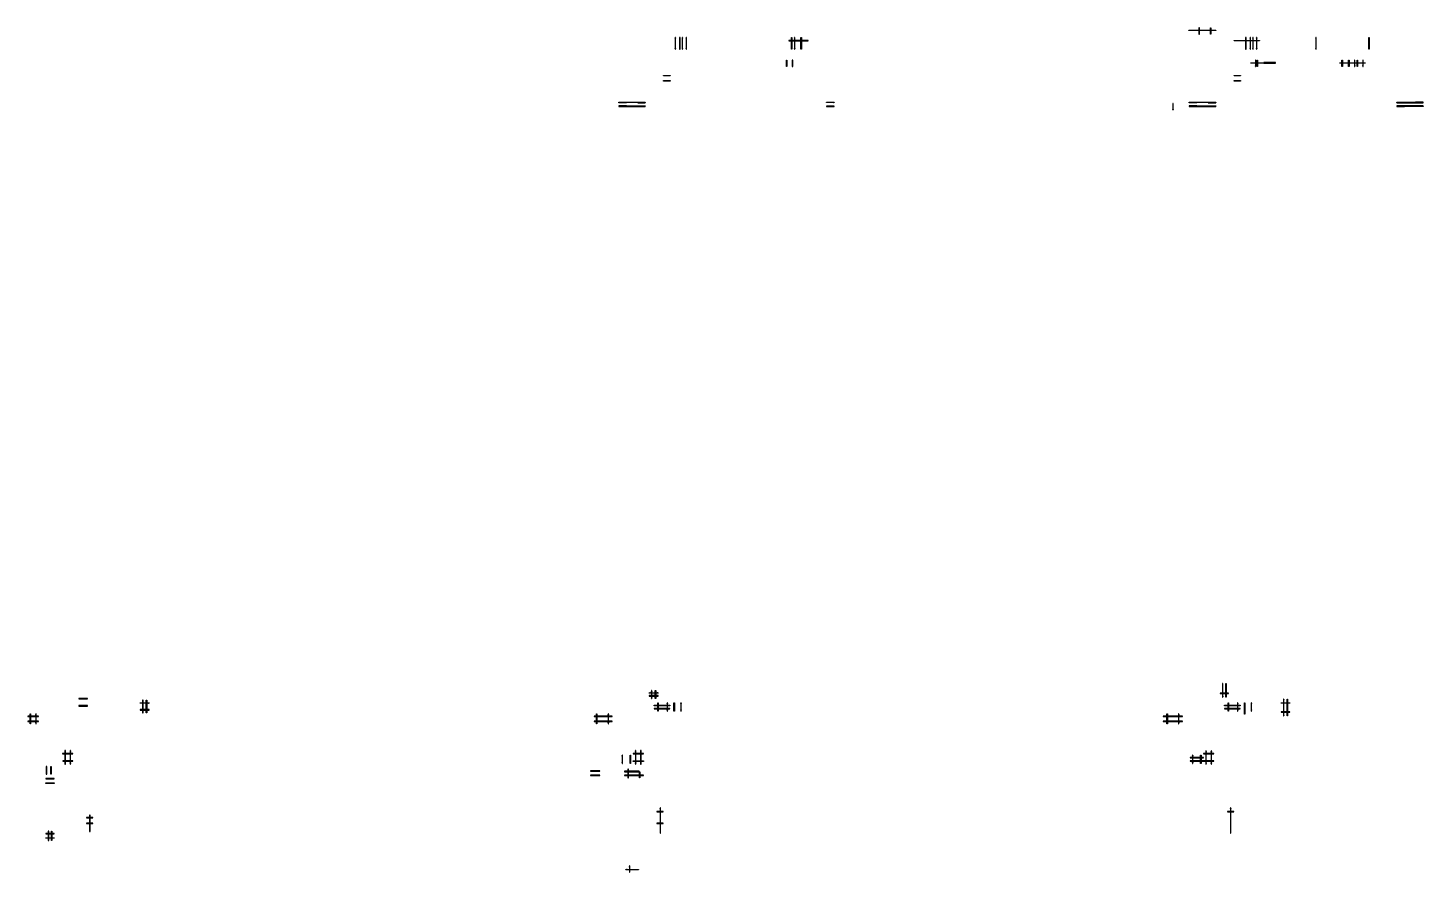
# Model space of a CAD drawing. Header units: millimetres. Extents: x -233751 to 529254, y -907864 to 285890.
# Drawn here: x -210084 to 119937, y -517314 to -317514 of the extents above; entities that cross this region are included whole.
import ezdxf

# ---------------------------------------------------------------- set-up
doc = ezdxf.new("R2010")
doc.units = ezdxf.units.MM
doc.layers.add('КР_Металл', color=3, linetype='Continuous', lineweight=30)

msp = doc.modelspace()

# ---------------------------------------------------------------- hatches: boundary and pattern name
at = {"layer": 'КР_Металл', "lineweight": 5}
h = msp.add_hatch(color=6, dxfattribs=at)
h.dxf.hatch_style = 1
h.paths.add_polyline_path([(64522.5, -318067.6), (64722.5, -317967.6), (64722.5, -318167.6)])
h = msp.add_hatch(color=6, dxfattribs=at)
h.dxf.hatch_style = 1
h.paths.add_polyline_path([(66972.5, -317514.3), (67072.5, -317714.3), (66872.5, -317714.3)])
h = msp.add_hatch(color=6, dxfattribs=at)
h.dxf.hatch_style = 1
h.paths.add_polyline_path([(69697.4, -317514.3), (69797.4, -317714.3), (69597.4, -317714.3)])
h = msp.add_hatch(color=6, dxfattribs=at)
h.dxf.hatch_style = 1
h.paths.add_polyline_path([(70897.5, -318067.6), (70697.5, -317967.6), (70697.5, -318167.6)])
h = msp.add_hatch(color=6, dxfattribs=at)
h.dxf.hatch_style = 1
h.paths.add_polyline_path([(-25500.7, -320521.5), (-25700.7, -320421.5), (-25700.7, -320621.5)])
h = msp.add_hatch(color=6, dxfattribs=at)
h.dxf.hatch_style = 1
h.paths.add_polyline_path([(75237.5, -320521.5), (75437.5, -320421.5), (75437.5, -320621.5)])
h = msp.add_hatch(color=6, dxfattribs=at)
h.dxf.hatch_style = 1
h.paths.add_polyline_path([(-30580.7, -325134.3), (-30480.7, -325334.3), (-30680.7, -325334.3)])
h = msp.add_hatch(color=6, dxfattribs=at)
h.dxf.hatch_style = 1
h.paths.add_polyline_path([(-29230.7, -325134.3), (-29130.7, -325334.3), (-29330.7, -325334.3)])
h = msp.add_hatch(color=6, dxfattribs=at)
h.dxf.hatch_style = 1
h.paths.add_polyline_path([(79192.5, -325834.9), (79392.5, -325734.9), (79392.5, -325934.9)])
h = msp.add_hatch(color=6, dxfattribs=at)
h.dxf.hatch_style = 1
h.paths.add_polyline_path([(80342.5, -325134.3), (80242.5, -325334.3), (80442.5, -325334.3)])
h = msp.add_hatch(color=6, dxfattribs=at)
h.dxf.hatch_style = 1
h.paths.add_polyline_path([(80687.5, -325134.3), (80587.5, -325334.3), (80787.5, -325334.3)])
h = msp.add_hatch(color=6, dxfattribs=at)
h.dxf.hatch_style = 1
h.paths.add_polyline_path([(100802.5, -325134.3), (100902.5, -325334.3), (100702.5, -325334.3)])
h = msp.add_hatch(color=6, dxfattribs=at)
h.dxf.hatch_style = 1
h.paths.add_polyline_path([(102372.5, -325134.3), (102472.5, -325334.3), (102272.5, -325334.3)])
h = msp.add_hatch(color=6, dxfattribs=at)
h.dxf.hatch_style = 1
h.paths.add_polyline_path([(103772.5, -325134.3), (103872.5, -325334.3), (103672.5, -325334.3)])
h = msp.add_hatch(color=6, dxfattribs=at)
h.dxf.hatch_style = 1
h.paths.add_polyline_path([(104357.5, -325134.3), (104457.5, -325334.3), (104257.5, -325334.3)])
h = msp.add_hatch(color=6, dxfattribs=at)
h.dxf.hatch_style = 1
h.paths.add_polyline_path([(105707.5, -325134.3), (105807.5, -325334.3), (105607.5, -325334.3)])
h = msp.add_hatch(color=6, dxfattribs=at)
h.dxf.hatch_style = 1
h.paths.add_polyline_path([(-59700.7, -328824), (-59500.7, -328924), (-59500.7, -328724)])
h = msp.add_hatch(color=6, dxfattribs=at)
h.dxf.hatch_style = 1
h.paths.add_polyline_path([(-59700.7, -330049.3), (-59500.7, -330149.3), (-59500.7, -329949.3)])
h = msp.add_hatch(color=6, dxfattribs=at)
h.dxf.hatch_style = 1
h.paths.add_polyline_path([(75237.5, -328824), (75437.5, -328924), (75437.5, -328724)])
h = msp.add_hatch(color=6, dxfattribs=at)
h.dxf.hatch_style = 1
h.paths.add_polyline_path([(75237.5, -330049.3), (75437.5, -330149.3), (75437.5, -329949.3)])
h = msp.add_hatch(color=6, dxfattribs=at)
h.dxf.hatch_style = 1
h.paths.add_polyline_path([(-70315.7, -335154.3), (-70115.7, -335054.3), (-70115.7, -335254.3)])
h = msp.add_hatch(color=6, dxfattribs=at)
h.dxf.hatch_style = 1
h.paths.add_polyline_path([(-70315.7, -335204.3), (-70115.7, -335104.3), (-70115.7, -335304.3)])
h = msp.add_hatch(color=6, dxfattribs=at)
h.dxf.hatch_style = 1
h.paths.add_polyline_path([(-70315.7, -336004.3), (-70115.7, -335904.3), (-70115.7, -336104.3)])
h = msp.add_hatch(color=6, dxfattribs=at)
h.dxf.hatch_style = 1
h.paths.add_polyline_path([(-70315.7, -336054.3), (-70115.7, -335954.3), (-70115.7, -336154.3)])
h = msp.add_hatch(color=6, dxfattribs=at)
h.dxf.hatch_style = 1
h.paths.add_polyline_path([(-64040.7, -335154.3), (-64240.7, -335054.3), (-64240.7, -335254.3)])
h = msp.add_hatch(color=6, dxfattribs=at)
h.dxf.hatch_style = 1
h.paths.add_polyline_path([(-64040.7, -335204.3), (-64240.7, -335104.3), (-64240.7, -335304.3)])
h = msp.add_hatch(color=6, dxfattribs=at)
h.dxf.hatch_style = 1
h.paths.add_polyline_path([(-64040.7, -336004.3), (-64240.7, -335904.3), (-64240.7, -336104.3)])
h = msp.add_hatch(color=6, dxfattribs=at)
h.dxf.hatch_style = 1
h.paths.add_polyline_path([(-64040.7, -336054.3), (-64240.7, -335954.3), (-64240.7, -336154.3)])
h = msp.add_hatch(color=6, dxfattribs=at)
h.dxf.hatch_style = 1
h.paths.add_polyline_path([(-21190.7, -335154.3), (-20990.7, -335054.3), (-20990.7, -335254.3)])
h = msp.add_hatch(color=6, dxfattribs=at)
h.dxf.hatch_style = 1
h.paths.add_polyline_path([(-21190.7, -336054.3), (-20990.7, -335954.3), (-20990.7, -336154.3)])
h = msp.add_hatch(color=6, dxfattribs=at)
h.dxf.hatch_style = 1
h.paths.add_polyline_path([(60772.5, -335384.3), (60872.5, -335584.3), (60672.5, -335584.3)])
h = msp.add_hatch(color=6, dxfattribs=at)
h.dxf.hatch_style = 1
h.paths.add_polyline_path([(64622.5, -335154.3), (64822.5, -335054.3), (64822.5, -335254.3)])
h = msp.add_hatch(color=6, dxfattribs=at)
h.dxf.hatch_style = 1
h.paths.add_polyline_path([(64622.5, -335204.3), (64822.5, -335104.3), (64822.5, -335304.3)])
h = msp.add_hatch(color=6, dxfattribs=at)
h.dxf.hatch_style = 1
h.paths.add_polyline_path([(64622.5, -336004.3), (64822.5, -335904.3), (64822.5, -336104.3)])
h = msp.add_hatch(color=6, dxfattribs=at)
h.dxf.hatch_style = 1
h.paths.add_polyline_path([(64622.5, -336054.3), (64822.5, -335954.3), (64822.5, -336154.3)])
h = msp.add_hatch(color=6, dxfattribs=at)
h.dxf.hatch_style = 1
h.paths.add_polyline_path([(70897.5, -335154.3), (70697.5, -335054.3), (70697.5, -335254.3)])
h = msp.add_hatch(color=6, dxfattribs=at)
h.dxf.hatch_style = 1
h.paths.add_polyline_path([(70897.5, -335204.3), (70697.5, -335104.3), (70697.5, -335304.3)])
h = msp.add_hatch(color=6, dxfattribs=at)
h.dxf.hatch_style = 1
h.paths.add_polyline_path([(70897.5, -336004.3), (70697.5, -335904.3), (70697.5, -336104.3)])
h = msp.add_hatch(color=6, dxfattribs=at)
h.dxf.hatch_style = 1
h.paths.add_polyline_path([(70897.5, -336054.3), (70697.5, -335954.3), (70697.5, -336154.3)])
h = msp.add_hatch(color=6, dxfattribs=at)
h.dxf.hatch_style = 1
h.paths.add_polyline_path([(113747.5, -335154.3), (113947.5, -335054.3), (113947.5, -335254.3)])
h = msp.add_hatch(color=6, dxfattribs=at)
h.dxf.hatch_style = 1
h.paths.add_polyline_path([(113747.5, -335204.3), (113947.5, -335104.3), (113947.5, -335304.3)])
h = msp.add_hatch(color=6, dxfattribs=at)
h.dxf.hatch_style = 1
h.paths.add_polyline_path([(113747.5, -336004.3), (113947.5, -335904.3), (113947.5, -336104.3)])
h = msp.add_hatch(color=6, dxfattribs=at)
h.dxf.hatch_style = 1
h.paths.add_polyline_path([(113747.5, -336054.3), (113947.5, -335954.3), (113947.5, -336154.3)])
h = msp.add_hatch(color=6, dxfattribs=at)
h.dxf.hatch_style = 1
h.paths.add_polyline_path([(119937.5, -335154.3), (119737.5, -335054.3), (119737.5, -335254.3)])
h = msp.add_hatch(color=6, dxfattribs=at)
h.dxf.hatch_style = 1
h.paths.add_polyline_path([(119937.5, -335204.3), (119737.5, -335104.3), (119737.5, -335304.3)])
h = msp.add_hatch(color=6, dxfattribs=at)
h.dxf.hatch_style = 1
h.paths.add_polyline_path([(119937.5, -336004.3), (119737.5, -335904.3), (119737.5, -336104.3)])
h = msp.add_hatch(color=6, dxfattribs=at)
h.dxf.hatch_style = 1
h.paths.add_polyline_path([(119937.5, -336054.3), (119737.5, -335954.3), (119737.5, -336154.3)])
h = msp.add_hatch(color=6, dxfattribs=at)
h.dxf.hatch_style = 1
h.paths.add_polyline_path([(72548.1, -472649.3), (72448.1, -472849.3), (72648.1, -472849.3)])
h = msp.add_hatch(color=6, dxfattribs=at)
h.dxf.hatch_style = 1
h.paths.add_polyline_path([(73313.7, -472649.3), (73213.7, -472849.3), (73413.7, -472849.3)])
h = msp.add_hatch(color=6, dxfattribs=at)
h.dxf.hatch_style = 1
h.paths.add_polyline_path([(-76975.9, -493399.3), (-76775.9, -493499.3), (-76775.9, -493299.3)])
h = msp.add_hatch(color=6, dxfattribs=at)
h.dxf.hatch_style = 1
h.paths.add_polyline_path([(-76975.9, -494399.3), (-76775.9, -494499.3), (-76775.9, -494299.3)])
h = msp.add_hatch(color=6, dxfattribs=at)
h.dxf.hatch_style = 1
h.paths.add_polyline_path([(-65495.8, -493499.3), (-65695.8, -493599.3), (-65695.8, -493399.3)])
h = msp.add_hatch(color=6, dxfattribs=at)
h.dxf.hatch_style = 1
h.paths.add_polyline_path([(-65395.8, -493599.3), (-65295.8, -493799.3), (-65495.8, -493799.3)])
h = msp.add_hatch(color=6, dxfattribs=at)
h.dxf.hatch_style = 1
h.paths.add_polyline_path([(-194743.9, -504402.5), (-194943.9, -504302.5), (-194943.9, -504502.5)])
h = msp.add_hatch(color=6, dxfattribs=at)
h.dxf.hatch_style = 1
h.paths.add_polyline_path([(-59805.7, -503024.3), (-60005.7, -502924.3), (-60005.7, -503124.3)])
h = msp.add_hatch(color=6, dxfattribs=at)
h.dxf.hatch_style = 1
h.paths.add_polyline_path([(75132.4, -503024.3), (74932.4, -502924.3), (74932.4, -503124.3)])
h = msp.add_hatch(color=6, dxfattribs=at)
h.dxf.hatch_style = 1
h.paths.add_polyline_path([(-194743.9, -505765.4), (-194943.9, -505665.4), (-194943.9, -505865.4)])
h = msp.add_hatch(color=6, dxfattribs=at)
h.dxf.hatch_style = 1
h.paths.add_polyline_path([(-60505.3, -508064.3), (-60405.3, -507864.3), (-60605.3, -507864.3)])
h = msp.add_hatch(color=6, dxfattribs=at)
h.dxf.hatch_style = 1
h.paths.add_polyline_path([(-59805.7, -505764.2), (-60005.7, -505664.2), (-60005.7, -505864.2)])
h = msp.add_hatch(color=6, dxfattribs=at)
h.dxf.hatch_style = 1
h.paths.add_polyline_path([(74432.9, -508064.3), (74532.9, -507864.3), (74332.9, -507864.3)])
h = msp.add_hatch(color=6, dxfattribs=at)
h.dxf.hatch_style = 1
h.paths.add_polyline_path([(-67765.9, -517314.3), (-67865.9, -517114.3), (-67665.9, -517114.3)])
h = msp.add_hatch(color=6, dxfattribs=at)
h.dxf.hatch_style = 1
h.paths.add_polyline_path([(-65615.9, -516711.9), (-65815.9, -516811.9), (-65815.9, -516611.9)])

# ---------------------------------------------------------------- linework, layer by layer
at = {"layer": 'КР_Металл'}
for points in [[(-56880.8, -319820.6), (-56980.8, -319820.6), (-56980.8, -322522.5), (-56880.8, -322522.5)], [(-55830.8, -319820.8), (-55930.8, -319820.8), (-55930.8, -322522.7), (-55830.8, -322522.7)], [(-55210.8, -319820.8), (-55310.8, -319820.8), (-55310.8, -322522.7), (-55210.8, -322522.7)], [(-54311.2, -319820.8), (-54411.2, -319820.8), (-54411.2, -322522.7), (-54311.2, -322522.7)], [(-29470.3, -319821.5), (-29370.3, -319821.5), (-29370.3, -322523.4), (-29470.3, -322523.4)], [(-28670.3, -319821.5), (-28770.3, -319821.5), (-28770.3, -322523.4), (-28670.3, -322523.4)], [(-27220.3, -319821.7), (-27120.3, -319821.7), (-27120.3, -322523.6), (-27220.3, -322523.6)], [(67022.5, -317514.3), (66922.5, -317514.3), (66922.5, -319015.2), (67022.5, -319015.2)], [(69647.4, -317514.3), (69747.4, -317514.3), (69747.4, -319015.2), (69647.4, -319015.2)], [(78057.4, -319820.6), (77957.4, -319820.6), (77957.4, -322522.5), (78057.4, -322522.5)], [(79107.4, -319820.8), (79007.4, -319820.8), (79007.4, -322522.7), (79107.4, -322522.7)], [(79727.4, -319820.8), (79627.4, -319820.8), (79627.4, -322522.7), (79727.4, -322522.7)], [(80627, -319820.8), (80527, -319820.8), (80527, -322522.7), (80627, -322522.7)], [(94637.3, -319819.8), (94537.3, -319819.8), (94537.3, -322521.7), (94637.3, -322521.7)], [(107117.8, -319821.7), (107217.8, -319821.7), (107217.8, -322523.6), (107117.8, -322523.6)], [(-30630.7, -325134.3), (-30530.7, -325134.3), (-30530.7, -326635.2), (-30630.7, -326635.2)], [(-29180.7, -325134.3), (-29280.7, -325134.3), (-29280.7, -326635.2), (-29180.7, -326635.2)], [(80392.5, -325134.3), (80292.5, -325134.3), (80292.5, -326635.2), (80392.5, -326635.2)], [(80637.5, -325134.3), (80737.5, -325134.3), (80737.5, -326635.3), (80637.5, -326635.3)], [(84998.4, -325834.9), (84998.4, -325734.9), (82296.5, -325734.9), (82296.5, -325834.9)], [(100752.5, -325134.3), (100852.5, -325134.3), (100852.5, -326635.2), (100752.5, -326635.2)], [(102322.5, -325134.3), (102422.5, -325134.3), (102422.5, -326635.2), (102322.5, -326635.2)], [(103822.5, -325134.3), (103722.5, -325134.3), (103722.5, -326635.2), (103822.5, -326635.2)], [(104307.5, -325134.3), (104407.5, -325134.3), (104407.5, -326635.2), (104307.5, -326635.2)], [(105757.5, -325134.3), (105657.5, -325134.3), (105657.5, -326635.2), (105757.5, -326635.2)], [(-59700.7, -328874), (-59700.7, -328774), (-58199.8, -328774), (-58199.8, -328874)], [(-59700.7, -330099.3), (-59700.7, -329999.3), (-58199.8, -329999.3), (-58199.8, -330099.3)], [(75237.5, -328874), (75237.5, -328774), (76738.4, -328774), (76738.4, -328874)], [(75237.5, -330099.3), (75237.5, -329999.3), (76738.4, -329999.3), (76738.4, -330099.3)], [(-68515.7, -335154.3), (-68515.7, -335254.3), (-70315.7, -335254.3), (-70315.7, -335154.3)], [(-68515.7, -336054.3), (-68515.7, -335954.3), (-70315.7, -335954.3), (-70315.7, -336054.3)], [(-65840.7, -335154.3), (-65840.7, -335254.3), (-64040.7, -335254.3), (-64040.7, -335154.3)], [(-65840.7, -336054.3), (-65840.7, -335954.3), (-64040.7, -335954.3), (-64040.7, -336054.3)], [(-19389.8, -335104.3), (-19389.8, -335204.3), (-21190.7, -335204.3), (-21190.7, -335104.3)], [(-19389.8, -336104.3), (-19389.8, -336004.3), (-21190.7, -336004.3), (-21190.7, -336104.3)], [(60822.5, -335384.3), (60722.5, -335384.3), (60722.5, -336885.2), (60822.5, -336885.2)], [(66422.5, -335154.3), (66422.5, -335254.3), (64622.5, -335254.3), (64622.5, -335154.3)], [(66422.5, -336054.3), (66422.5, -335954.3), (64622.5, -335954.3), (64622.5, -336054.3)], [(69097.5, -335154.3), (69097.5, -335254.3), (70897.5, -335254.3), (70897.5, -335154.3)], [(69097.5, -336054.3), (69097.5, -335954.3), (70897.5, -335954.3), (70897.5, -336054.3)], [(115548.4, -335104.3), (115548.4, -335204.3), (113747.5, -335204.3), (113747.5, -335104.3)], [(115548.4, -336104.3), (115548.4, -336004.3), (113747.5, -336004.3), (113747.5, -336104.3)], [(118136.5, -335104.3), (118136.5, -335204.3), (119937.5, -335204.3), (119937.5, -335104.3)], [(118136.5, -336104.3), (118136.5, -336004.3), (119937.5, -336004.3), (119937.5, -336104.3)], [(-62495.8, -474299.3), (-62595.8, -474299.3), (-62595.8, -476199.3), (-62495.8, -476199.3)], [(-61674.5, -474299.3), (-61574.5, -474299.3), (-61574.5, -476199.3), (-61674.5, -476199.3)], [(72598.1, -472649.3), (72498.1, -472649.3), (72498.1, -475897.1), (72598.1, -475897.1)], [(73263.7, -472649.3), (73363.7, -472649.3), (73363.7, -475897.1), (73263.7, -475897.1)], [(-195963.9, -476292.2), (-195963.9, -476192.2), (-198062.7, -476192.2), (-198062.7, -476292.2)], [(-195963.9, -478009.7), (-195963.9, -477909.7), (-198062.7, -477909.7), (-198062.7, -478009.7)], [(-181434, -477257.2), (-181434, -477357.2), (-183504, -477357.2), (-183504, -477257.2)], [(-61945.8, -477929.7), (-61945.8, -477829.7), (-58245.8, -477829.7), (-58245.8, -477929.7)], [(72992.4, -477929.7), (72992.4, -477829.7), (76692.4, -477829.7), (76692.4, -477929.7)], [(88442.4, -477257.2), (88442.4, -477357.2), (86372.4, -477357.2), (86372.4, -477257.2)], [(-209533.9, -479849.1), (-209433.9, -479849.1), (-209433.9, -482249.7), (-209533.9, -482249.7)], [(-208133.9, -479849.7), (-208233.9, -479849.7), (-208233.9, -482250.3), (-208133.9, -482250.3)], [(-181434, -478955.4), (-181434, -478855.4), (-183504, -478855.4), (-183504, -478955.4)], [(-75595.8, -479849.7), (-75495.8, -479849.7), (-75495.8, -482250.3), (-75595.8, -482250.3)], [(-72745.8, -479849.7), (-72845.8, -479849.7), (-72845.8, -482250.3), (-72745.8, -482250.3)], [(-61945.8, -478601.5), (-61945.8, -478701.5), (-58245.8, -478701.5), (-58245.8, -478601.5)], [(59342.4, -479849.7), (59442.4, -479849.7), (59442.4, -482250.3), (59342.4, -482250.3)], [(62192.4, -479849.7), (62092.4, -479849.7), (62092.4, -482250.3), (62192.4, -482250.3)], [(72992.4, -478601.5), (72992.4, -478701.5), (76692.4, -478701.5), (76692.4, -478601.5)], [(88442.4, -479459.3), (88442.4, -479359.3), (86372.4, -479359.3), (86372.4, -479459.3)], [(-201223.4, -488568.2), (-201323.4, -488568.2), (-201323.4, -491788.8), (-201223.4, -491788.8)], [(-199983.9, -488568.2), (-200083.9, -488568.2), (-200083.9, -491788.8), (-199983.9, -491788.8)], [(-66915.2, -489248.2), (-66915.2, -489348.2), (-64495.8, -489348.2), (-64495.8, -489248.2)], [(-66915.2, -491109.5), (-66915.2, -491009.5), (-64495.8, -491009.5), (-64495.8, -491109.5)], [(65489.9, -489638.8), (65389.9, -489638.8), (65389.9, -491638.8), (65489.9, -491638.8)], [(67312.4, -489638.8), (67412.4, -489638.8), (67412.4, -491638.8), (67312.4, -491638.8)], [(68653, -488598.2), (68553, -488598.2), (68553, -491788.8), (68653, -491788.8)], [(69892.4, -488598.2), (69792.4, -488598.2), (69792.4, -491788.8), (69892.4, -491788.8)], [(-205744.8, -494099.3), (-205644.8, -494099.3), (-205644.8, -492299.3), (-205744.8, -492299.3)], [(-204594.8, -494099.3), (-204694.8, -494099.3), (-204694.8, -492299.3), (-204594.8, -492299.3)], [(-76975.9, -493349.3), (-76975.9, -493449.3), (-74775.2, -493449.3), (-74775.2, -493349.3)], [(-76975.9, -494349.3), (-76975.9, -494449.3), (-74775.2, -494449.3), (-74775.2, -494349.3)], [(-68045.8, -492949.3), (-68145.8, -492949.3), (-68145.8, -494999.3), (-68045.8, -494999.3)], [(-65445.8, -493599.3), (-65345.8, -493599.3), (-65345.8, -494999.3), (-65445.8, -494999.3)], [(-205809.4, -495167.3), (-205809.4, -495267.3), (-203859.4, -495267.3), (-203859.4, -495167.3)], [(-205809.4, -496317.3), (-205809.4, -496217.3), (-203859.4, -496217.3), (-203859.4, -496317.3)], [(-194743.9, -504452.5), (-194743.9, -504352.5), (-196243.5, -504352.5), (-196243.5, -504452.5)], [(-59805.7, -503074.3), (-59805.7, -502974.3), (-61305.3, -502974.3), (-61305.3, -503074.3)], [(75132.4, -503074.3), (75132.4, -502974.3), (73632.9, -502974.3), (73632.9, -503074.3)], [(-205821.4, -508139.3), (-205821.4, -508239.3), (-203871.4, -508239.3), (-203871.4, -508139.3)], [(-194743.9, -505815.4), (-194743.9, -505715.4), (-196243.5, -505715.4), (-196243.5, -505815.4)], [(-59805.7, -505814.2), (-59805.7, -505714.2), (-61305.3, -505714.2), (-61305.3, -505814.2)], [(-205821.4, -509289.3), (-205821.4, -509189.3), (-203871.4, -509189.3), (-203871.4, -509289.3)], [(-67815.9, -517314.3), (-67715.9, -517314.3), (-67715.9, -515811.9), (-67815.9, -515811.9)]]:
    msp.add_lwpolyline(points, close=True, dxfattribs=at)
at = {"layer": 'КР_Металл', "color": 1}
for points in [[(70897.5, -318017.6), (70897.5, -318117.6), (64522.5, -318117.6), (64522.5, -318017.6)], [(-30120.3, -320471.5), (-30120.3, -320571.5), (-25500.7, -320571.5), (-25500.7, -320471.5)], [(81277.5, -320471.5), (81277.5, -320571.5), (75237.5, -320571.5), (75237.5, -320471.5)], [(83497.5, -325784.9), (83497.5, -325884.9), (79192.5, -325884.9), (79192.5, -325784.9)], [(106257.5, -325784.9), (106257.5, -325884.9), (100252.5, -325884.9), (100252.5, -325784.9)], [(-64040.7, -335104.3), (-64040.7, -335204.3), (-70315.7, -335204.3), (-70315.7, -335104.3)], [(-64040.7, -336104.3), (-64040.7, -336004.3), (-70315.7, -336004.3), (-70315.7, -336104.3)], [(70897.5, -335104.3), (70897.5, -335204.3), (64622.5, -335204.3), (64622.5, -335104.3)], [(70897.5, -336104.3), (70897.5, -336004.3), (64622.5, -336004.3), (64622.5, -336104.3)], [(113747.5, -335154.3), (113747.5, -335254.3), (119937.5, -335254.3), (119937.5, -335154.3)], [(113747.5, -335954.3), (113747.5, -336054.3), (119937.5, -336054.3), (119937.5, -335954.3)], [(-61009.5, -474849.4), (-61009.5, -474949.4), (-63144.5, -474949.4), (-63144.5, -474849.4)], [(73913.7, -475047.1), (73913.7, -474947.1), (71943.6, -474947.1), (71943.6, -475047.1)], [(-182854, -476607.3), (-182954, -476607.3), (-182954, -479605.4), (-182854, -479605.4)], [(-182084, -476607.3), (-181984, -476607.3), (-181984, -479605.4), (-182084, -479605.4)], [(-61009.5, -475649.3), (-61009.5, -475549.3), (-63144.5, -475549.3), (-63144.5, -475649.3)], [(-61095.8, -477279.7), (-60995.8, -477279.7), (-60995.8, -479251.5), (-61095.8, -479251.5)], [(-58795.8, -477279.7), (-58895.8, -477279.7), (-58895.8, -479251.5), (-58795.8, -479251.5)], [(-57275.8, -477279.7), (-57175.8, -477279.7), (-57175.8, -479251.5), (-57275.8, -479251.5)], [(-55552.4, -477279.7), (-55652.4, -477279.7), (-55652.4, -479251.5), (-55552.4, -479251.5)], [(73842.4, -477279.7), (73942.4, -477279.7), (73942.4, -479251.5), (73842.4, -479251.5)], [(76142.4, -477279.7), (76042.4, -477279.7), (76042.4, -479251.5), (76142.4, -479251.5)], [(77662.4, -477279.7), (77762.4, -477279.7), (77762.4, -479951.5), (77662.4, -479951.5)], [(79385.7, -477279.7), (79285.7, -477279.7), (79285.7, -479251.5), (79385.7, -479251.5)], [(87022.3, -476407.3), (86922.3, -476407.3), (86922.3, -480309.3), (87022.3, -480309.3)], [(87792.4, -476407.3), (87892.4, -476407.3), (87892.4, -480309.3), (87792.4, -480309.3)], [(-210083.9, -480399.6), (-210083.9, -480499.6), (-207583.9, -480499.6), (-207583.9, -480399.6)], [(-210083.9, -481599.6), (-210083.9, -481699.6), (-207583.9, -481699.6), (-207583.9, -481599.6)], [(-76145.8, -480399.6), (-76145.8, -480499.6), (-71895.8, -480499.6), (-71895.8, -480399.6)], [(-76145.8, -481599.6), (-76145.8, -481699.6), (-71895.8, -481699.6), (-71895.8, -481599.6)], [(58492.4, -480399.6), (58492.4, -480499.6), (63042.4, -480499.6), (63042.4, -480399.6)], [(58492.4, -481599.6), (58492.4, -481699.6), (63042.4, -481699.6), (63042.4, -481599.6)], [(-201873.4, -489248.2), (-201873.4, -489348.2), (-199433.9, -489348.2), (-199433.9, -489248.2)], [(-201853.4, -490988.8), (-201853.4, -491088.8), (-199433.9, -491088.8), (-199433.9, -490988.8)], [(-69448.3, -489638.8), (-69548.3, -489638.8), (-69548.3, -491638.8), (-69448.3, -491638.8)], [(-67625.8, -489638.8), (-67525.8, -489638.8), (-67525.8, -491638.8), (-67625.8, -491638.8)], [(-66285.2, -488568.2), (-66385.2, -488568.2), (-66385.2, -491788.8), (-66285.2, -491788.8)], [(-65045.8, -488568.2), (-65145.8, -488568.2), (-65145.8, -491788.8), (-65045.8, -491788.8)], [(64839.9, -490188.8), (64839.9, -490288.8), (67960, -490288.8), (67960, -490188.8)], [(64839.9, -490988.8), (64839.9, -491088.8), (70442.4, -491088.8), (70442.4, -490988.8)], [(68003, -489248.2), (68003, -489348.2), (70442.4, -489348.2), (70442.4, -489248.2)], [(-68995.8, -493449.3), (-68995.8, -493549.3), (-65495.8, -493549.3), (-65495.8, -493449.3)], [(-68995.8, -494349.3), (-68995.8, -494449.3), (-64494.5, -494449.3), (-64494.5, -494349.3)], [(-195493.5, -507664.3), (-195393.5, -507664.3), (-195393.5, -503802.5), (-195493.5, -503802.5)], [(-60555.3, -508064.3), (-60455.3, -508064.3), (-60455.3, -502123.9), (-60555.3, -502123.9)], [(74382.9, -508064.3), (74482.9, -508064.3), (74482.9, -502123.9), (74382.9, -502123.9)], [(-205271.4, -509839.3), (-205171.4, -509839.3), (-205171.4, -507589.3), (-205271.4, -507589.3)], [(-204421.4, -509839.3), (-204521.4, -509839.3), (-204521.4, -507589.3), (-204421.4, -507589.3)], [(-65615.9, -516661.9), (-65615.9, -516761.9), (-68667.2, -516761.9), (-68667.2, -516661.9)]]:
    msp.add_lwpolyline(points, close=True, dxfattribs=at)
at = {"layer": 'КР_Металл'}
for centre in [(-56930.8, -319920.6), (-56930.8, -320020.6), (-56930.8, -320120.6), (-55880.8, -319920.8), (-55880.8, -320020.8), (-55880.8, -320120.8), (-55260.8, -319920.8), (-55260.8, -320020.8), (-55260.8, -320120.8), (-54361.2, -319920.8), (-54361.2, -320020.8), (-54361.2, -320120.8), (-29420.3, -319921.5), (-29420.3, -320021.5), (-29420.3, -320121.5), (-28720.3, -319921.5), (-28720.3, -320021.5), (-28720.3, -320121.5), (-27170.3, -319921.7), (-27170.3, -320021.7), (-27170.3, -320121.7), (66972.5, -318715.2), (66972.5, -318815.2), (66972.5, -318915.2), (69697.4, -318715.2), (69697.4, -318815.2), (69697.4, -318915.2), (78007.4, -319920.6), (78007.4, -320020.6), (78007.4, -320120.6), (79057.4, -319920.8), (79057.4, -320020.8), (79057.4, -320120.8), (79677.4, -319920.8), (79677.4, -320020.8), (79677.4, -320120.8), (80577, -319920.8), (80577, -320020.8), (80577, -320120.8), (94587.3, -319919.8), (94587.3, -320019.8), (94587.3, -320119.8), (107167.8, -319921.7), (107167.8, -320021.7), (107167.8, -320121.7), (-56930.8, -322222.5), (-56930.8, -322322.5), (-56930.8, -322422.5), (-55880.8, -322222.7), (-55880.8, -322322.7), (-55880.8, -322422.7), (-55260.8, -322222.7), (-55260.8, -322322.7), (-55260.8, -322422.7), (-54361.2, -322222.7), (-54361.2, -322322.7), (-54361.2, -322422.7), (-29420.3, -322223.4), (-29420.3, -322323.4), (-29420.3, -322423.4), (-28720.3, -322223.4), (-28720.3, -322323.4), (-28720.3, -322423.4), (-27170.3, -322223.6), (-27170.3, -322323.6), (-27170.3, -322423.6), (78007.4, -322222.5), (78007.4, -322322.5), (78007.4, -322422.5), (79057.4, -322222.7), (79057.4, -322322.7), (79057.4, -322422.7), (79677.4, -322222.7), (79677.4, -322322.7), (79677.4, -322422.7), (80577, -322222.7), (80577, -322322.7), (80577, -322422.7), (94587.3, -322221.7), (94587.3, -322321.7), (94587.3, -322421.7), (107167.8, -322223.6), (107167.8, -322323.6), (107167.8, -322423.6), (-30580.7, -326335.2), (-30580.7, -326435.2), (-30580.7, -326535.2), (-29230.7, -326335.2), (-29230.7, -326435.2), (-29230.7, -326535.2), (80342.5, -326335.2), (80342.5, -326435.2), (80342.5, -326535.2), (80687.5, -326335.3), (80687.5, -326435.3), (80687.5, -326535.3), (82396.5, -325784.9), (82496.5, -325784.9), (82596.5, -325784.9), (84698.4, -325784.9), (84798.4, -325784.9), (84898.4, -325784.9), (100802.5, -326335.2), (100802.5, -326435.2), (100802.5, -326535.2), (102372.5, -326335.2), (102372.5, -326435.2), (102372.5, -326535.2), (103772.5, -326335.2), (103772.5, -326435.2), (103772.5, -326535.2), (104357.5, -326335.2), (104357.5, -326435.2), (104357.5, -326535.2), (105707.5, -326335.2), (105707.5, -326435.2), (105707.5, -326535.2), (-58499.8, -328824), (-58399.8, -328824), (-58299.8, -328824), (76438.4, -328824), (76538.4, -328824), (76638.4, -328824), (-58499.8, -330049.3), (-58399.8, -330049.3), (-58299.8, -330049.3), (76438.4, -330049.3), (76538.4, -330049.3), (76638.4, -330049.3), (-68815.7, -335204.3), (-68815.7, -336004.3), (-68715.7, -335204.3), (-68715.7, -336004.3), (-68615.7, -335204.3), (-68615.7, -336004.3), (-65740.7, -335204.3), (-65740.7, -336004.3), (-65640.7, -335204.3), (-65640.7, -336004.3), (-65540.7, -335204.3), (-65540.7, -336004.3), (-19689.8, -335154.3), (-19689.8, -336054.3), (-19589.8, -335154.3), (-19589.8, -336054.3), (-19489.8, -335154.3), (-19489.8, -336054.3), (60772.5, -336585.2), (66122.5, -335204.3), (66122.5, -336004.3), (66222.5, -335204.3), (66222.5, -336004.3), (66322.5, -335204.3), (66322.5, -336004.3), (69197.5, -335204.3), (69197.5, -336004.3), (69297.5, -335204.3), (69297.5, -336004.3), (69397.5, -335204.3), (69397.5, -336004.3), (115248.4, -335154.3), (115248.4, -336054.3), (115348.4, -335154.3), (115348.4, -336054.3), (115448.4, -335154.3), (115448.4, -336054.3), (118236.5, -335154.3), (118236.5, -336054.3), (118336.5, -335154.3), (118336.5, -336054.3), (118436.5, -335154.3), (118436.5, -336054.3), (60772.5, -336685.2), (60772.5, -336785.2), (-62545.8, -474399.3), (-62545.8, -474499.3), (-62545.8, -474599.3), (-61624.5, -474399.3), (-61624.5, -474499.3), (-61624.5, -474599.3), (-197962.7, -476242.2), (-197962.7, -477959.7), (-197862.7, -476242.2), (-197862.7, -477959.7), (-197762.7, -476242.2), (-197762.7, -477959.7), (-196263.9, -476242.2), (-196263.9, -477959.7), (-196163.9, -476242.2), (-196163.9, -477959.7), (-196063.9, -476242.2), (-196063.9, -477959.7), (-183404, -477307.2), (-183304, -477307.2), (-183204, -477307.2), (-181734, -477307.2), (-181634, -477307.2), (-181534, -477307.2), (-62545.8, -475899.3), (-62545.8, -475999.3), (-62545.8, -476099.3), (-61845.8, -477879.7), (-61745.8, -477879.7), (-61645.8, -477879.7), (-61624.5, -475899.3), (-61624.5, -475999.3), (-61624.5, -476099.3), (-58545.8, -477879.7), (-58445.8, -477879.7), (-58345.8, -477879.7), (72548.1, -475597.1), (72548.1, -475697.1), (72548.1, -475797.1), (73092.4, -477879.7), (73192.4, -477879.7), (73292.4, -477879.7), (73313.7, -475597.1), (73313.7, -475697.1), (73313.7, -475797.1), (76392.4, -477879.7), (76492.4, -477879.7), (76592.4, -477879.7), (86472.4, -477307.2), (86572.4, -477307.2), (86672.4, -477307.2), (88142.4, -477307.2), (88242.4, -477307.2), (88342.4, -477307.2), (-209483.9, -479949.1), (-209483.9, -480049.1), (-209483.9, -480149.1), (-208183.9, -479949.7), (-208183.9, -480049.7), (-208183.9, -480149.7), (-183404, -478905.4), (-183304, -478905.4), (-183204, -478905.4), (-181734, -478905.4), (-181634, -478905.4), (-181534, -478905.4), (-75545.8, -479949.7), (-75545.8, -480049.7), (-75545.8, -480149.7), (-72795.8, -479949.7), (-72795.8, -480049.7), (-72795.8, -480149.7), (-61845.8, -478651.5), (-61745.8, -478651.5), (-61645.8, -478651.5), (-58545.8, -478651.5), (-58445.8, -478651.5), (-58345.8, -478651.5), (59392.4, -479949.7), (59392.4, -480049.7), (59392.4, -480149.7), (62142.4, -479949.7), (62142.4, -480049.7), (62142.4, -480149.7), (73092.4, -478651.5), (73192.4, -478651.5), (73292.4, -478651.5), (76392.4, -478651.5), (76492.4, -478651.5), (76592.4, -478651.5), (86472.4, -479409.3), (86572.4, -479409.3), (86672.4, -479409.3), (88142.4, -479409.3), (88242.4, -479409.3), (88342.4, -479409.3), (-209483.9, -481949.7), (-209483.9, -482049.7), (-209483.9, -482149.7), (-208183.9, -481950.3), (-208183.9, -482050.3), (-208183.9, -482150.3), (-75545.8, -481950.3), (-75545.8, -482050.3), (-75545.8, -482150.3), (-72795.8, -481950.3), (-72795.8, -482050.3), (-72795.8, -482150.3), (59392.4, -481950.3), (59392.4, -482050.3), (59392.4, -482150.3), (62142.4, -481950.3), (62142.4, -482050.3), (62142.4, -482150.3), (-201273.4, -488668.2), (-201273.4, -488768.2), (-201273.4, -488868.2), (-201273.4, -491488.8), (-201273.4, -491588.8), (-201273.4, -491688.8), (-200033.9, -488668.2), (-200033.9, -488768.2), (-200033.9, -488868.2), (-200033.9, -491488.8), (-200033.9, -491588.8), (-200033.9, -491688.8), (-66815.2, -489298.2), (-66815.2, -491059.5), (-66715.2, -489298.2), (-66715.2, -491059.5), (-66615.2, -489298.2), (-66615.2, -491059.5), (-64795.8, -489298.2), (-64795.8, -491059.5), (-64695.8, -489298.2), (-64695.8, -491059.5), (-64595.8, -489298.2), (-64595.8, -491059.5), (65439.9, -489738.8), (65439.9, -489838.8), (65439.9, -489938.8), (65439.9, -491338.8), (65439.9, -491438.8), (65439.9, -491538.8), (67362.4, -489738.8), (67362.4, -489838.8), (67362.4, -489938.8), (67362.4, -491338.8), (67362.4, -491438.8), (67362.4, -491538.8), (68603, -488698.2), (68603, -488798.2), (68603, -488898.2), (68603, -491488.8), (68603, -491588.8), (68603, -491688.8), (69842.4, -488698.2), (69842.4, -488798.2), (69842.4, -488898.2), (69842.4, -491488.8), (69842.4, -491588.8), (69842.4, -491688.8), (-205694.8, -492399.3), (-205694.8, -492499.3), (-205694.8, -492599.3), (-205694.8, -493799.3), (-205694.8, -493899.3), (-205694.8, -493999.3), (-204644.8, -492399.3), (-204644.8, -492499.3), (-204644.8, -492599.3), (-204644.8, -493799.3), (-204644.8, -493899.3), (-204644.8, -493999.3), (-75075.2, -493399.3), (-75075.2, -494399.3), (-74975.2, -493399.3), (-74975.2, -494399.3), (-74875.2, -493399.3), (-74875.2, -494399.3), (-68095.8, -493049.3), (-68095.8, -493149.3), (-68095.8, -493249.3), (-68095.8, -494699.3), (-68095.8, -494799.3), (-68095.8, -494899.3), (-65395.8, -494699.3), (-65395.8, -494799.3), (-65395.8, -494899.3), (-205709.4, -495217.3), (-205709.4, -496267.3), (-205609.4, -495217.3), (-205609.4, -496267.3), (-205509.4, -495217.3), (-205509.4, -496267.3), (-204159.4, -495217.3), (-204159.4, -496267.3), (-204059.4, -495217.3), (-204059.4, -496267.3), (-203959.4, -495217.3), (-203959.4, -496267.3), (-196143.5, -504402.5), (-196043.5, -504402.5), (-195943.5, -504402.5), (-61205.3, -503024.3), (-61105.3, -503024.3), (-61005.3, -503024.3), (73732.9, -503024.3), (73832.9, -503024.3), (73932.9, -503024.3), (-205721.4, -508189.3), (-205621.4, -508189.3), (-205521.4, -508189.3), (-204171.4, -508189.3), (-204071.4, -508189.3), (-203971.4, -508189.3), (-196143.5, -505765.4), (-196043.5, -505765.4), (-195943.5, -505765.4), (-61205.3, -505764.2), (-61105.3, -505764.2), (-61005.3, -505764.2), (-205721.4, -509239.3), (-205621.4, -509239.3), (-205521.4, -509239.3), (-204171.4, -509239.3), (-204071.4, -509239.3), (-203971.4, -509239.3), (-67765.9, -515911.9), (-67765.9, -516011.9), (-67765.9, -516111.9)]:
    msp.add_circle(centre, 20, dxfattribs=at)
at = {"layer": 'КР_Металл', "color": 1}
for centre in [(-30020.3, -320521.5), (-29920.3, -320521.5), (-29820.3, -320521.5), (80977.5, -320521.5), (81077.5, -320521.5), (81177.5, -320521.5), (83197.5, -325834.9), (83297.5, -325834.9), (83397.5, -325834.9), (100352.5, -325834.9), (100452.5, -325834.9), (100552.5, -325834.9), (105957.5, -325834.9), (106057.5, -325834.9), (106157.5, -325834.9), (-63044.5, -474899.4), (-62944.5, -474899.4), (-62844.5, -474899.4), (-61309.5, -474899.4), (-61209.5, -474899.4), (-61109.5, -474899.4), (72043.6, -474997.1), (72143.6, -474997.1), (72243.6, -474997.1), (73613.7, -474997.1), (73713.7, -474997.1), (73813.7, -474997.1), (-182904, -476707.3), (-182904, -476807.3), (-182904, -476907.3), (-182034, -476707.3), (-182034, -476807.3), (-182034, -476907.3), (-63044.5, -475599.3), (-62944.5, -475599.3), (-62844.5, -475599.3), (-61309.5, -475599.3), (-61209.5, -475599.3), (-61109.5, -475599.3), (-61045.8, -477379.7), (-61045.8, -477479.7), (-61045.8, -477579.7), (-58845.8, -477379.7), (-58845.8, -477479.7), (-58845.8, -477579.7), (-57225.8, -477379.7), (-57225.8, -477479.7), (-57225.8, -477579.7), (-55602.4, -477379.7), (-55602.4, -477479.7), (-55602.4, -477579.7), (73892.4, -477379.7), (73892.4, -477479.7), (73892.4, -477579.7), (76092.4, -477379.7), (76092.4, -477479.7), (76092.4, -477579.7), (77712.4, -477379.7), (77712.4, -477479.7), (77712.4, -477579.7), (79335.7, -477379.7), (79335.7, -477479.7), (79335.7, -477579.7), (86972.3, -476507.3), (86972.3, -476607.3), (86972.3, -476707.3), (87842.4, -476507.3), (87842.4, -476607.3), (87842.4, -476707.3), (-209983.9, -480449.6), (-209983.9, -481649.6), (-209883.9, -480449.6), (-209883.9, -481649.6), (-209783.9, -480449.6), (-209783.9, -481649.6), (-207883.9, -480449.6), (-207883.9, -481649.6), (-207783.9, -480449.6), (-207783.9, -481649.6), (-207683.9, -480449.6), (-207683.9, -481649.6), (-182904, -479305.3), (-182904, -479405.3), (-182904, -479505.3), (-182034, -479305.3), (-182034, -479405.3), (-182034, -479505.3), (-76045.8, -480449.6), (-76045.8, -481649.6), (-75945.8, -480449.6), (-75945.8, -481649.6), (-75845.8, -480449.6), (-75845.8, -481649.6), (-72195.8, -480449.6), (-72195.8, -481649.6), (-72095.8, -480449.6), (-72095.8, -481649.6), (-71995.8, -480449.6), (-71995.8, -481649.6), (-61045.8, -478951.5), (-61045.8, -479051.5), (-61045.8, -479151.5), (-58845.8, -478951.5), (-58845.8, -479051.5), (-58845.8, -479151.5), (-57225.8, -478951.5), (-57225.8, -479051.5), (-57225.8, -479151.5), (-55602.4, -478951.5), (-55602.4, -479051.5), (-55602.4, -479151.5), (58592.4, -480449.6), (58592.4, -481649.6), (58692.4, -480449.6), (58692.4, -481649.6), (58792.4, -480449.6), (58792.4, -481649.6), (62742.4, -480449.6), (62742.4, -481649.6), (62842.4, -480449.6), (62842.4, -481649.6), (62942.4, -480449.6), (62942.4, -481649.6), (73892.4, -478951.5), (73892.4, -479051.5), (73892.4, -479151.5), (76092.4, -478951.5), (76092.4, -479051.5), (76092.4, -479151.5), (77712.4, -479651.5), (77712.4, -479751.5), (77712.4, -479851.5), (79335.7, -478951.5), (79335.7, -479051.5), (79335.7, -479151.5), (86972.3, -480009.3), (86972.3, -480109.3), (86972.3, -480209.3), (87842.4, -480009.3), (87842.4, -480109.3), (87842.4, -480209.3), (-201773.4, -489298.2), (-201753.4, -491038.8), (-201673.4, -489298.2), (-201653.4, -491038.8), (-201573.4, -489298.2), (-201553.4, -491038.8), (-199733.9, -489298.2), (-199733.9, -491038.8), (-199633.9, -489298.2), (-199633.9, -491038.8), (-199533.9, -489298.2), (-199533.9, -491038.8), (-69498.3, -489738.8), (-69498.3, -489838.8), (-69498.3, -489938.8), (-69498.3, -491338.8), (-69498.3, -491438.8), (-69498.3, -491538.8), (-67575.8, -489738.8), (-67575.8, -489838.8), (-67575.8, -489938.8), (-67575.8, -491338.8), (-67575.8, -491438.8), (-67575.8, -491538.8), (-66335.2, -488668.2), (-66335.2, -488768.2), (-66335.2, -488868.2), (-66335.2, -491488.8), (-66335.2, -491588.8), (-66335.2, -491688.8), (-65095.8, -488668.2), (-65095.8, -488768.2), (-65095.8, -488868.2), (-65095.8, -491488.8), (-65095.8, -491588.8), (-65095.8, -491688.8), (64939.9, -490238.8), (64939.9, -491038.8), (65039.9, -490238.8), (65039.9, -491038.8), (65139.9, -490238.8), (65139.9, -491038.8), (67660, -490238.8), (67760, -490238.8), (67860, -490238.8), (68103, -489298.2), (68203, -489298.2), (68303, -489298.2), (70142.4, -489298.2), (70142.4, -491038.8), (70242.4, -489298.2), (70242.4, -491038.8), (70342.4, -489298.2), (70342.4, -491038.8), (-68895.8, -493499.3), (-68895.8, -494399.3), (-68795.8, -493499.3), (-68795.8, -494399.3), (-68695.8, -493499.3), (-68695.8, -494399.3), (-64794.5, -494399.3), (-64694.5, -494399.3), (-64594.5, -494399.3), (-195443.5, -503902.5), (-195443.5, -504002.5), (-195443.5, -504102.5), (-60505.3, -502223.9), (-60505.3, -502323.9), (-60505.3, -502423.9), (74432.9, -502223.9), (74432.9, -502323.9), (74432.9, -502423.9), (-205221.4, -507689.3), (-205221.4, -507789.3), (-205221.4, -507889.3), (-204471.4, -507689.3), (-204471.4, -507789.3), (-204471.4, -507889.3), (-195443.5, -507364.3), (-195443.5, -507464.3), (-195443.5, -507564.3), (-205221.4, -509539.3), (-205221.4, -509639.3), (-205221.4, -509739.3), (-204471.4, -509539.3), (-204471.4, -509639.3), (-204471.4, -509739.3), (-68567.2, -516711.9), (-68467.2, -516711.9), (-68367.2, -516711.9)]:
    msp.add_circle(centre, 20, dxfattribs=at)

doc.saveas('drawing.dxf')
